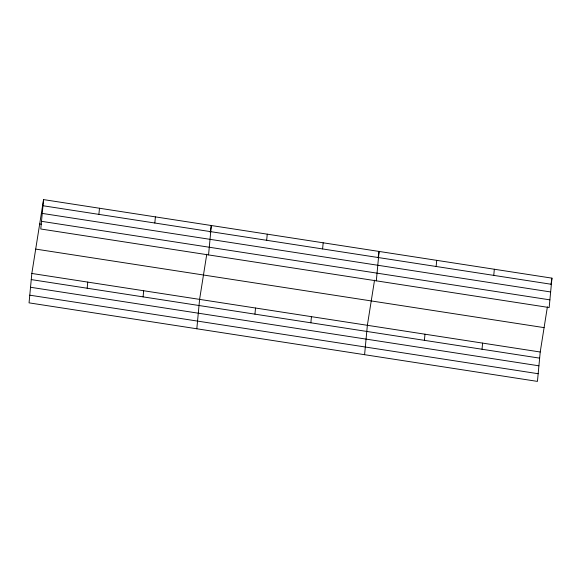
<?xml version="1.0" encoding="UTF-8"?>
<svg xmlns="http://www.w3.org/2000/svg" width="581" height="581" viewBox="0 0 581 581"><rect width="100%" height="100%" fill="white"/><g stroke="black" fill="none" stroke-linecap="round" stroke-linejoin="round"><path stroke-width="0.87" d="M43.553 199.603L40.779 228.994L549.168 307.538L551.95 278.146L43.553 199.603L31.832 273.462L29.05 302.854L537.447 381.397L540.221 352.006L547.396 306.855M87.172 288.234L87.753 282.105M98.901 214.374L99.474 208.245M143.093 296.876L143.674 290.74M154.822 223.017L155.403 216.887M196.821 328.773L199.595 299.382L206.771 254.224M208.55 254.914L211.324 225.522L210.22 232.487M254.943 314.154L255.524 308.024M266.672 240.302L267.245 234.165M310.864 322.796L311.445 316.66M322.593 248.937L323.174 242.807M364.592 354.693L367.366 325.302L374.542 280.144M376.321 280.834L379.095 251.442L378.129 257.536M424.406 340.335L424.987 334.206M436.135 266.483L436.716 260.346M482.027 349.239L482.608 343.102M493.756 275.379L494.329 269.25M550.984 284.24L551.95 278.146M42.972 205.739L551.369 284.283M42.246 213.409L550.643 291.96M41.505 221.317L549.895 299.861M39.682 223.975L41.462 224.251M35.695 249.089L544.092 327.633M31.832 273.462L540.221 352.006M31.251 279.592L539.647 358.143M30.524 287.268L538.921 365.812M29.776 295.177L538.173 373.721"/></g></svg>
